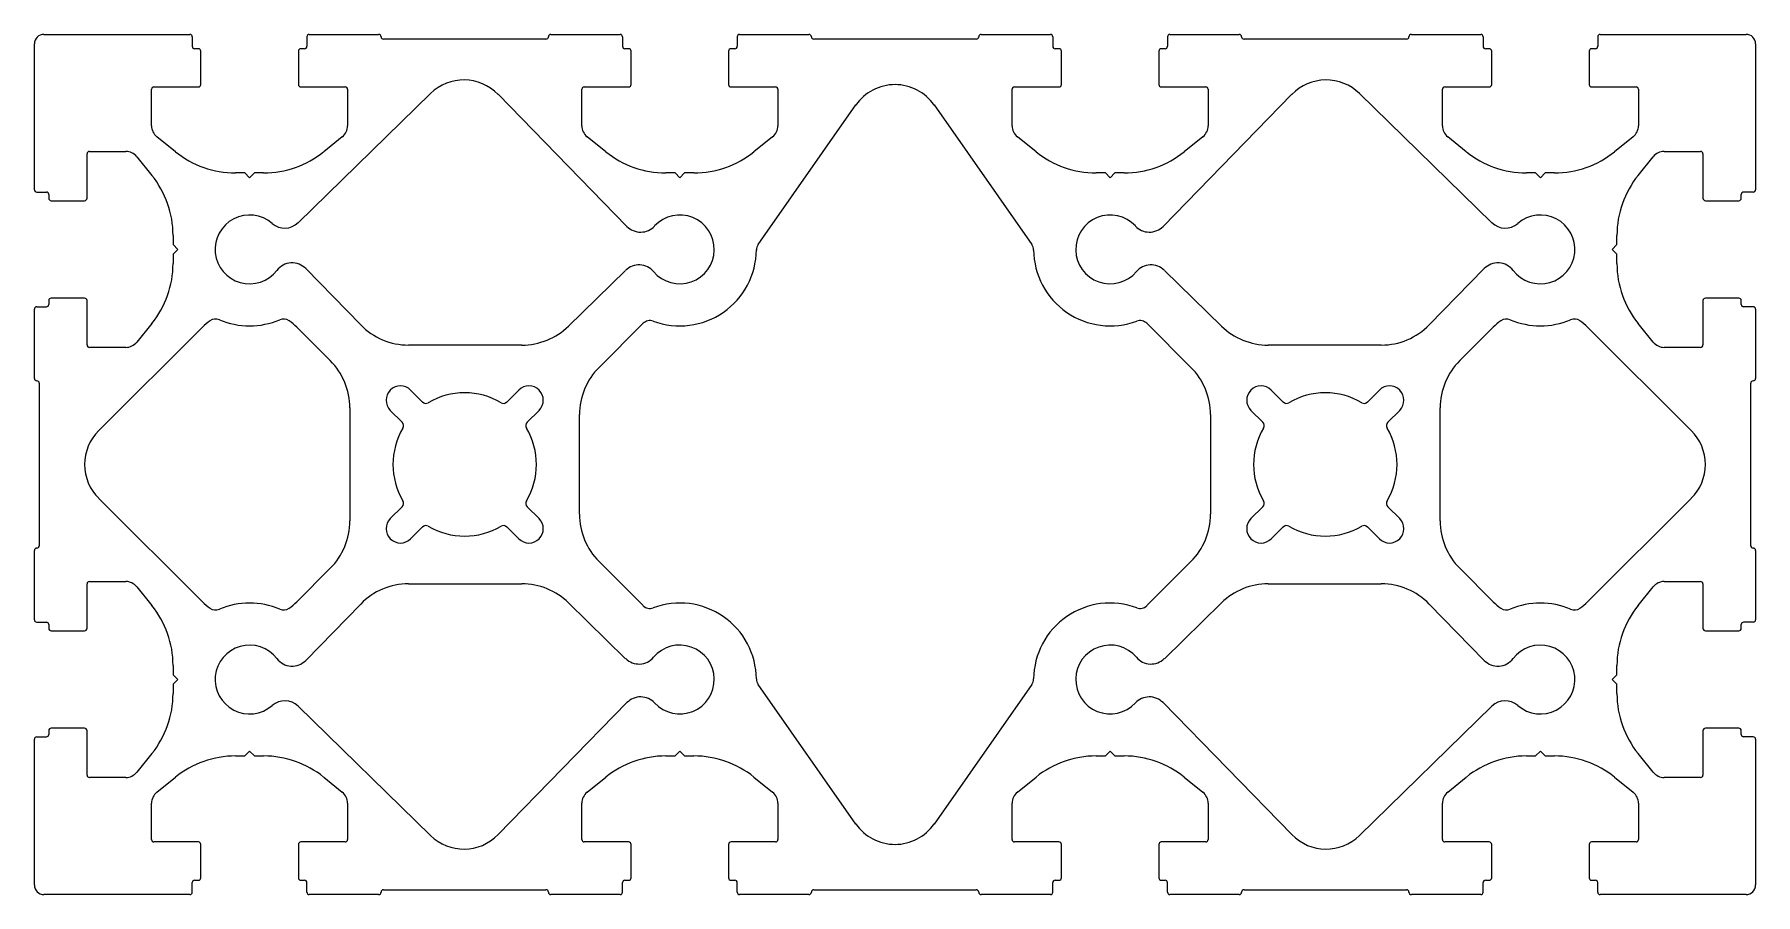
# Model space of a CAD drawing. Extents: x 3094 to 3274, y 1856 to 1946.
import ezdxf

# ---------------------------------------------------------------- set-up
doc = ezdxf.new("R2010")
doc.units = 0
doc.layers.get('0').update_dxf_attribs({"linetype": 'CONTINUOUS'})

msp = doc.modelspace()

# ---------------------------------------------------------------- linework, layer by layer
for p, q in [((3095.09, 1946.14), (3110.34, 1946.14)), ((3110.59, 1945.89), (3110.59, 1944.89)), ((3122.59, 1945.89), (3122.59, 1944.89)), ((3122.84, 1946.14), (3130.09, 1946.14)), ((3148.09, 1946.14), (3155.34, 1946.14)), ((3155.59, 1945.89), (3155.59, 1944.89)), ((3167.59, 1945.89), (3167.59, 1944.89)), ((3167.84, 1946.14), (3175.09, 1946.14)), ((3193.09, 1946.14), (3200.34, 1946.14)), ((3200.59, 1945.89), (3200.59, 1944.89)), ((3212.59, 1945.89), (3212.59, 1944.89)), ((3212.84, 1946.14), (3220.09, 1946.14)), ((3238.09, 1946.14), (3245.34, 1946.14)), ((3245.59, 1945.89), (3245.59, 1944.89)), ((3257.59, 1945.89), (3257.59, 1944.89)), ((3257.84, 1946.14), (3273.09, 1946.14)), ((3094.09, 1929.89), (3094.09, 1945.14)), ((3111.24, 1944.64), (3110.84, 1944.64)), ((3111.49, 1940.89), (3111.49, 1944.39)), ((3121.69, 1944.39), (3121.69, 1940.89)), ((3122.34, 1944.64), (3121.94, 1944.64)), ((3147.59, 1945.64), (3130.59, 1945.64)), ((3156.24, 1944.64), (3155.84, 1944.64)), ((3156.49, 1940.89), (3156.49, 1944.39)), ((3166.69, 1944.39), (3166.69, 1940.89)), ((3167.34, 1944.64), (3166.94, 1944.64)), ((3192.59, 1945.64), (3175.59, 1945.64)), ((3201.24, 1944.64), (3200.84, 1944.64)), ((3201.49, 1940.89), (3201.49, 1944.39)), ((3211.69, 1944.39), (3211.69, 1940.89)), ((3212.34, 1944.64), (3211.94, 1944.64)), ((3237.59, 1945.64), (3220.59, 1945.64)), ((3246.24, 1944.64), (3245.84, 1944.64)), ((3246.49, 1940.89), (3246.49, 1944.39)), ((3256.69, 1944.39), (3256.69, 1940.89)), ((3257.34, 1944.64), (3256.94, 1944.64)), ((3274.09, 1945.14), (3274.09, 1929.89)), ((3106.59, 1940.64), (3111.24, 1940.64)), ((3121.94, 1940.64), (3126.59, 1940.64)), ((3151.59, 1940.64), (3156.24, 1940.64)), ((3166.94, 1940.64), (3171.59, 1940.64)), ((3196.59, 1940.64), (3201.24, 1940.64)), ((3211.94, 1940.64), (3216.59, 1940.64)), ((3241.59, 1940.64), (3246.24, 1940.64)), ((3256.94, 1940.64), (3261.59, 1940.64)), ((3106.34, 1936.58), (3106.34, 1940.39)), ((3121.66, 1926.43), (3135.51, 1939.95)), ((3126.84, 1940.39), (3126.84, 1936.58)), ((3142.58, 1939.87), (3156.06, 1926.05)), ((3151.34, 1936.58), (3151.34, 1940.39)), ((3169.77, 1924.15), (3179.99, 1938.75)), ((3171.84, 1940.39), (3171.84, 1936.58)), ((3188.19, 1938.75), (3198.41, 1924.15)), ((3196.34, 1936.58), (3196.34, 1940.39)), ((3212.12, 1926.05), (3225.6, 1939.87)), ((3216.84, 1940.39), (3216.84, 1936.58)), ((3232.67, 1939.95), (3246.52, 1926.43)), ((3241.34, 1936.58), (3241.34, 1940.39)), ((3261.84, 1940.39), (3261.84, 1936.58)), ((3108.84, 1933.85), (3106.9, 1935.42)), ((3126.28, 1935.42), (3124.34, 1933.85)), ((3153.84, 1933.85), (3151.9, 1935.42)), ((3171.28, 1935.42), (3169.34, 1933.85)), ((3198.84, 1933.85), (3196.9, 1935.42)), ((3216.28, 1935.42), (3214.34, 1933.85)), ((3243.84, 1933.85), (3241.9, 1935.42)), ((3261.28, 1935.42), (3259.34, 1933.85)), ((3099.59, 1928.99), (3099.59, 1933.64)), ((3099.84, 1933.89), (3103.64, 1933.89)), ((3104.81, 1933.33), (3106.38, 1931.38)), ((3261.8, 1931.38), (3263.37, 1933.33)), ((3264.54, 1933.89), (3268.34, 1933.89)), ((3268.59, 1933.64), (3268.59, 1928.99)), ((3116.09, 1931.64), (3115.12, 1931.64)), ((3116.59, 1931.14), (3116.09, 1931.64)), ((3117.09, 1931.64), (3116.59, 1931.14)), ((3118.06, 1931.64), (3117.09, 1931.64)), ((3161.09, 1931.64), (3160.12, 1931.64)), ((3161.59, 1931.14), (3161.09, 1931.64)), ((3162.09, 1931.64), (3161.59, 1931.14)), ((3163.06, 1931.64), (3162.09, 1931.64)), ((3206.09, 1931.64), (3205.12, 1931.64)), ((3206.59, 1931.14), (3206.09, 1931.64)), ((3207.09, 1931.64), (3206.59, 1931.14)), ((3208.06, 1931.64), (3207.09, 1931.64)), ((3251.09, 1931.64), (3250.12, 1931.64)), ((3251.59, 1931.14), (3251.09, 1931.64)), ((3252.09, 1931.64), (3251.59, 1931.14)), ((3253.06, 1931.64), (3252.09, 1931.64)), ((3094.34, 1929.64), (3095.34, 1929.64)), ((3273.84, 1929.64), (3272.84, 1929.64)), ((3095.59, 1929.39), (3095.59, 1928.99)), ((3095.84, 1928.74), (3099.34, 1928.74)), ((3268.84, 1928.74), (3272.34, 1928.74)), ((3272.59, 1928.99), (3272.59, 1929.39)), ((3108.59, 1925.11), (3108.59, 1924.14)), ((3259.59, 1924.14), (3259.59, 1925.11)), ((3108.59, 1924.14), (3109.09, 1923.64)), ((3109.09, 1923.64), (3108.59, 1923.14)), ((3108.59, 1923.14), (3108.59, 1922.16)), ((3259.09, 1923.64), (3259.59, 1924.14)), ((3259.59, 1923.14), (3259.09, 1923.64)), ((3259.59, 1922.16), (3259.59, 1923.14)), ((3128.21, 1915.74), (3122.47, 1921.63)), ((3155.92, 1921.45), (3149.94, 1915.62)), ((3218.24, 1915.62), (3212.26, 1921.45)), ((3245.71, 1921.63), (3239.97, 1915.74)), ((3094.09, 1910.14), (3094.09, 1917.39)), ((3094.34, 1917.64), (3095.34, 1917.64)), ((3095.59, 1918.29), (3095.59, 1917.89)), ((3099.34, 1918.54), (3095.84, 1918.54)), ((3099.59, 1913.64), (3099.59, 1918.29)), ((3268.59, 1918.29), (3268.59, 1913.64)), ((3272.34, 1918.54), (3268.84, 1918.54)), ((3272.59, 1917.89), (3272.59, 1918.29)), ((3273.84, 1917.64), (3272.84, 1917.64)), ((3274.09, 1917.39), (3274.09, 1910.14)), ((3100.81, 1904.68), (3111.66, 1915.49)), ((3106.38, 1915.89), (3104.81, 1913.94)), ((3121.52, 1915.49), (3125.03, 1912)), ((3153.14, 1911.3), (3157.75, 1915.91)), ((3210.43, 1915.91), (3215.04, 1911.3)), ((3243.15, 1912), (3246.66, 1915.49)), ((3256.52, 1915.49), (3267.37, 1904.68)), ((3263.37, 1913.94), (3261.8, 1915.89)), ((3145.06, 1913.63), (3133.22, 1913.63)), ((3234.95, 1913.63), (3223.12, 1913.63)), ((3103.64, 1913.39), (3099.84, 1913.39)), ((3268.34, 1913.39), (3264.54, 1913.39)), ((3094.59, 1909.64), (3094.59, 1892.64)), ((3133.43, 1908.92), (3134.67, 1907.67)), ((3143.51, 1907.67), (3144.75, 1908.92)), ((3223.43, 1908.92), (3224.67, 1907.67)), ((3233.51, 1907.67), (3234.75, 1908.92)), ((3273.59, 1892.64), (3273.59, 1909.64)), ((3127.08, 1907.05), (3127.08, 1895.23)), ((3132.55, 1905.55), (3131.31, 1906.8)), ((3146.87, 1906.8), (3145.63, 1905.55)), ((3151.09, 1895.93), (3151.09, 1906.35)), ((3217.09, 1906.35), (3217.09, 1895.93)), ((3222.55, 1905.55), (3221.31, 1906.8)), ((3236.87, 1906.8), (3235.63, 1905.55)), ((3241.1, 1895.23), (3241.1, 1907.05)), ((3111.66, 1886.78), (3100.81, 1897.59)), ((3267.37, 1897.59), (3256.52, 1886.78)), ((3131.31, 1895.48), (3132.55, 1896.72)), ((3145.63, 1896.72), (3146.87, 1895.48)), ((3221.31, 1895.48), (3222.55, 1896.72)), ((3235.63, 1896.72), (3236.87, 1895.48)), ((3134.67, 1894.6), (3133.43, 1893.36)), ((3144.75, 1893.36), (3143.51, 1894.6)), ((3224.67, 1894.6), (3223.43, 1893.36)), ((3234.75, 1893.36), (3233.51, 1894.6)), ((3094.09, 1884.89), (3094.09, 1892.14)), ((3274.09, 1892.14), (3274.09, 1884.89)), ((3125.03, 1890.28), (3121.52, 1886.78)), ((3157.75, 1886.37), (3153.14, 1890.98)), ((3215.04, 1890.98), (3210.43, 1886.37)), ((3246.66, 1886.78), (3243.15, 1890.28)), ((3099.59, 1883.99), (3099.59, 1888.64)), ((3099.84, 1888.89), (3103.64, 1888.89)), ((3104.81, 1888.33), (3106.38, 1886.38)), ((3133.22, 1888.65), (3145.06, 1888.65)), ((3223.12, 1888.65), (3234.95, 1888.65)), ((3261.8, 1886.38), (3263.37, 1888.33)), ((3264.54, 1888.89), (3268.34, 1888.89)), ((3268.59, 1888.64), (3268.59, 1883.99)), ((3122.47, 1880.64), (3128.21, 1886.53)), ((3149.94, 1886.66), (3155.92, 1880.82)), ((3212.26, 1880.82), (3218.24, 1886.66)), ((3239.97, 1886.53), (3245.71, 1880.64)), ((3094.34, 1884.64), (3095.34, 1884.64)), ((3273.84, 1884.64), (3272.84, 1884.64)), ((3095.59, 1884.39), (3095.59, 1883.99)), ((3095.84, 1883.74), (3099.34, 1883.74)), ((3268.84, 1883.74), (3272.34, 1883.74)), ((3272.59, 1883.99), (3272.59, 1884.39)), ((3108.59, 1880.11), (3108.59, 1879.14)), ((3259.59, 1879.14), (3259.59, 1880.11)), ((3108.59, 1879.14), (3109.09, 1878.64)), ((3109.09, 1878.64), (3108.59, 1878.14)), ((3108.59, 1878.14), (3108.59, 1877.16)), ((3179.99, 1863.52), (3169.77, 1878.12)), ((3198.41, 1878.12), (3188.19, 1863.52)), ((3259.09, 1878.64), (3259.59, 1879.14)), ((3259.59, 1878.14), (3259.09, 1878.64)), ((3259.59, 1877.16), (3259.59, 1878.14)), ((3135.51, 1862.32), (3121.66, 1875.84)), ((3156.06, 1876.22), (3142.58, 1862.41)), ((3225.6, 1862.41), (3212.12, 1876.22)), ((3246.52, 1875.84), (3232.67, 1862.32)), ((3094.09, 1857.14), (3094.09, 1872.39)), ((3094.34, 1872.64), (3095.34, 1872.64)), ((3095.59, 1873.29), (3095.59, 1872.89)), ((3099.34, 1873.54), (3095.84, 1873.54)), ((3099.59, 1868.64), (3099.59, 1873.29)), ((3268.59, 1873.29), (3268.59, 1868.64)), ((3272.34, 1873.54), (3268.84, 1873.54)), ((3272.59, 1872.89), (3272.59, 1873.29)), ((3273.84, 1872.64), (3272.84, 1872.64)), ((3274.09, 1872.39), (3274.09, 1857.14)), ((3106.38, 1870.89), (3104.81, 1868.94)), ((3115.12, 1870.64), (3116.09, 1870.64)), ((3116.09, 1870.64), (3116.59, 1871.14)), ((3116.59, 1871.14), (3117.09, 1870.64)), ((3117.09, 1870.64), (3118.06, 1870.64)), ((3160.12, 1870.64), (3161.09, 1870.64)), ((3161.09, 1870.64), (3161.59, 1871.14)), ((3161.59, 1871.14), (3162.09, 1870.64)), ((3162.09, 1870.64), (3163.06, 1870.64)), ((3205.12, 1870.64), (3206.09, 1870.64)), ((3206.09, 1870.64), (3206.59, 1871.14)), ((3206.59, 1871.14), (3207.09, 1870.64)), ((3207.09, 1870.64), (3208.06, 1870.64)), ((3250.12, 1870.64), (3251.09, 1870.64)), ((3251.09, 1870.64), (3251.59, 1871.14)), ((3251.59, 1871.14), (3252.09, 1870.64)), ((3252.09, 1870.64), (3253.06, 1870.64)), ((3263.37, 1868.94), (3261.8, 1870.89)), ((3106.9, 1866.86), (3108.84, 1868.42)), ((3124.34, 1868.42), (3126.28, 1866.86)), ((3151.9, 1866.86), (3153.84, 1868.42)), ((3169.34, 1868.42), (3171.28, 1866.86)), ((3196.9, 1866.86), (3198.84, 1868.42)), ((3214.34, 1868.42), (3216.28, 1866.86)), ((3241.9, 1866.86), (3243.84, 1868.42)), ((3259.34, 1868.42), (3261.28, 1866.86)), ((3103.64, 1868.39), (3099.84, 1868.39)), ((3268.34, 1868.39), (3264.54, 1868.39)), ((3106.34, 1861.89), (3106.34, 1865.69)), ((3126.84, 1865.69), (3126.84, 1861.89)), ((3151.34, 1861.89), (3151.34, 1865.69)), ((3171.84, 1865.69), (3171.84, 1861.89)), ((3196.34, 1861.89), (3196.34, 1865.69)), ((3216.84, 1865.69), (3216.84, 1861.89)), ((3241.34, 1861.89), (3241.34, 1865.69)), ((3261.84, 1865.69), (3261.84, 1861.89)), ((3111.24, 1861.64), (3106.59, 1861.64)), ((3111.49, 1857.89), (3111.49, 1861.39)), ((3121.69, 1861.39), (3121.69, 1857.89)), ((3126.59, 1861.64), (3121.94, 1861.64)), ((3156.24, 1861.64), (3151.59, 1861.64)), ((3156.49, 1857.89), (3156.49, 1861.39)), ((3166.69, 1861.39), (3166.69, 1857.89)), ((3171.59, 1861.64), (3166.94, 1861.64)), ((3201.24, 1861.64), (3196.59, 1861.64)), ((3201.49, 1857.89), (3201.49, 1861.39)), ((3211.69, 1861.39), (3211.69, 1857.89)), ((3216.59, 1861.64), (3211.94, 1861.64)), ((3246.24, 1861.64), (3241.59, 1861.64)), ((3246.49, 1857.89), (3246.49, 1861.39)), ((3256.69, 1861.39), (3256.69, 1857.89)), ((3261.59, 1861.64), (3256.94, 1861.64)), ((3110.84, 1857.64), (3111.24, 1857.64)), ((3121.94, 1857.64), (3122.34, 1857.64)), ((3155.84, 1857.64), (3156.24, 1857.64)), ((3166.94, 1857.64), (3167.34, 1857.64)), ((3200.84, 1857.64), (3201.24, 1857.64)), ((3211.94, 1857.64), (3212.34, 1857.64)), ((3245.84, 1857.64), (3246.24, 1857.64)), ((3256.94, 1857.64), (3257.34, 1857.64)), ((3110.34, 1856.14), (3095.09, 1856.14)), ((3110.59, 1856.39), (3110.59, 1857.39)), ((3122.59, 1856.39), (3122.59, 1857.39)), ((3130.09, 1856.14), (3122.84, 1856.14)), ((3130.59, 1856.64), (3147.59, 1856.64)), ((3155.34, 1856.14), (3148.09, 1856.14)), ((3155.59, 1856.39), (3155.59, 1857.39)), ((3167.59, 1856.39), (3167.59, 1857.39)), ((3175.09, 1856.14), (3167.84, 1856.14)), ((3175.59, 1856.64), (3192.59, 1856.64)), ((3200.34, 1856.14), (3193.09, 1856.14)), ((3200.59, 1856.39), (3200.59, 1857.39)), ((3212.59, 1856.39), (3212.59, 1857.39)), ((3220.09, 1856.14), (3212.84, 1856.14)), ((3220.59, 1856.64), (3237.59, 1856.64)), ((3245.34, 1856.14), (3238.09, 1856.14)), ((3245.59, 1856.39), (3245.59, 1857.39)), ((3257.59, 1856.39), (3257.59, 1857.39)), ((3273.09, 1856.14), (3257.84, 1856.14))]:
    msp.add_line(p, q)
for centre, radius, start, end in [((3095.09, 1945.14), 1, 90, 180), ((3110.34, 1945.89), 0.25, 0, 90), ((3122.84, 1945.89), 0.25, 90, 180), ((3130.09, 1945.89), 0.25, 0, 90), ((3130.59, 1945.89), 0.25, 180, 270), ((3147.59, 1945.89), 0.25, 270, 360), ((3148.09, 1945.89), 0.25, 90, 180), ((3155.34, 1945.89), 0.25, 0, 90), ((3167.84, 1945.89), 0.25, 90, 180), ((3175.09, 1945.89), 0.25, 0, 90), ((3175.59, 1945.89), 0.25, 180, 270), ((3192.59, 1945.89), 0.25, 270, 360), ((3193.09, 1945.89), 0.25, 90, 180), ((3200.34, 1945.89), 0.25, 0, 90), ((3212.84, 1945.89), 0.25, 90, 180), ((3220.09, 1945.89), 0.25, 0, 90), ((3220.59, 1945.89), 0.25, 180, 270), ((3237.59, 1945.89), 0.25, 270, 360), ((3238.09, 1945.89), 0.25, 90, 180), ((3245.34, 1945.89), 0.25, 0, 90), ((3257.84, 1945.89), 0.25, 90, 180), ((3273.09, 1945.14), 1, 0, 90), ((3110.84, 1944.89), 0.25, 180, 270), ((3111.24, 1944.39), 0.25, 0, 90), ((3121.94, 1944.39), 0.25, 90, 180), ((3122.34, 1944.89), 0.25, 270, 360), ((3155.84, 1944.89), 0.25, 180, 270), ((3156.24, 1944.39), 0.25, 0, 90), ((3166.94, 1944.39), 0.25, 90, 180), ((3167.34, 1944.89), 0.25, 270, 360), ((3200.84, 1944.89), 0.25, 180, 270), ((3201.24, 1944.39), 0.25, 0, 90), ((3211.94, 1944.39), 0.25, 90, 180), ((3212.34, 1944.89), 0.25, 270, 360), ((3245.84, 1944.89), 0.25, 180, 270), ((3246.24, 1944.39), 0.25, 0, 90), ((3256.94, 1944.39), 0.25, 90, 180), ((3257.34, 1944.89), 0.25, 270, 360), ((3106.59, 1940.39), 0.25, 90, 180), ((3111.24, 1940.89), 0.25, 270, 360), ((3121.94, 1940.89), 0.25, 180, 270), ((3126.59, 1940.39), 0.25, 0, 90), ((3139, 1936.37), 5, 44.296, 134.296), ((3151.59, 1940.39), 0.25, 90, 180), ((3156.24, 1940.89), 0.25, 270, 360), ((3166.94, 1940.89), 0.25, 180, 270), ((3171.59, 1940.39), 0.25, 0, 90), ((3184.09, 1935.88), 5, 35.003, 144.997), ((3196.59, 1940.39), 0.25, 90, 180), ((3201.24, 1940.89), 0.25, 270, 360), ((3211.94, 1940.89), 0.25, 180, 270), ((3216.59, 1940.39), 0.25, 0, 90), ((3229.18, 1936.37), 5, 45.704, 135.704), ((3241.59, 1940.39), 0.25, 90, 180), ((3246.24, 1940.89), 0.25, 270, 360), ((3256.94, 1940.89), 0.25, 180, 270), ((3261.59, 1940.39), 0.25, 0, 90), ((3107.84, 1936.58), 1.5, 180, 231.1418), ((3125.34, 1936.58), 1.5, 308.8582, 0), ((3152.84, 1936.58), 1.5, 180, 231.1418), ((3170.34, 1936.58), 1.5, 308.8582, 0), ((3197.84, 1936.58), 1.5, 180, 231.1418), ((3215.34, 1936.58), 1.5, 308.8582, 0), ((3242.84, 1936.58), 1.5, 180, 231.1418), ((3260.34, 1936.58), 1.5, 308.8582, 0), ((3099.84, 1933.64), 0.25, 90, 180), ((3103.64, 1932.39), 1.5, 38.8582, 90), ((3115.12, 1941.64), 10, 231.1418, 270), ((3118.06, 1941.64), 10, 270, 308.8582), ((3160.12, 1941.64), 10, 231.1418, 270), ((3163.06, 1941.64), 10, 270, 308.8582), ((3205.12, 1941.64), 10, 231.1418, 270), ((3208.06, 1941.64), 10, 270, 308.8582), ((3250.12, 1941.64), 10, 231.1418, 270), ((3253.06, 1941.64), 10, 270, 308.8582), ((3264.54, 1932.39), 1.5, 90, 141.1418), ((3268.34, 1933.64), 0.25, 0, 90), ((3094.34, 1929.89), 0.25, 180, 270), ((3095.34, 1929.39), 0.25, 0, 90), ((3098.59, 1925.11), 10, 0, 38.8582), ((3269.59, 1925.11), 10, 141.1418, 180), ((3272.84, 1929.39), 0.25, 90, 180), ((3273.84, 1929.89), 0.25, 270, 360), ((3095.84, 1928.99), 0.25, 180, 270), ((3099.34, 1928.99), 0.25, 270, 360), ((3268.84, 1928.99), 0.25, 180, 270), ((3272.34, 1928.99), 0.25, 270, 360), ((3116.59, 1923.64), 3.6, 49.0507, 322.5535), ((3120.26, 1927.87), 2, 229.0507, 314.296), ((3157.49, 1927.45), 2, 224.296, 317.0694), ((3161.59, 1923.64), 3.6, 220.2763, 137.0694), ((3206.59, 1923.64), 3.6, 42.9306, 319.7237), ((3210.69, 1927.45), 2, 222.9306, 315.704), ((3247.92, 1927.87), 2, 225.704, 310.9493), ((3251.59, 1923.64), 3.6, 217.4465, 130.9493), ((3161.59, 1923.64), 8, 249.6288, 359.6101), ((3170.59, 1923.57), 1, 144.997, 179.6101), ((3197.59, 1923.57), 1, 0.3899, 35.003), ((3206.59, 1923.64), 8, 180.3899, 290.3712), ((3098.59, 1922.16), 10, 321.1418, 0), ((3121.04, 1920.23), 2, 44.296, 142.5535), ((3157.32, 1920.02), 2, 40.2763, 134.296), ((3210.86, 1920.02), 2, 45.704, 139.7237), ((3247.14, 1920.23), 2, 37.4465, 135.704), ((3269.59, 1922.16), 10, 180, 218.8582), ((3094.34, 1917.39), 0.25, 90, 180), ((3095.34, 1917.89), 0.25, 270, 360), ((3095.84, 1918.29), 0.25, 90, 180), ((3099.34, 1918.29), 0.25, 0, 90), ((3268.84, 1918.29), 0.25, 90, 180), ((3272.34, 1918.29), 0.25, 0, 90), ((3272.84, 1917.89), 0.25, 180, 270), ((3273.84, 1917.39), 0.25, 0, 90), ((3116.59, 1910.54), 6.99, 126.297, 134.9036), ((3113.04, 1915.36), 1, 66.8017, 126.297), ((3116.59, 1923.64), 8, 246.8017, 293.1983), ((3120.14, 1915.36), 1, 53.703, 113.1983), ((3116.59, 1910.54), 6.99, 45.0964, 53.703), ((3133.22, 1920.63), 7, 224.296, 270), ((3145.06, 1920.63), 7, 270, 314.296), ((3158.46, 1915.2), 1, 69.6288, 135), ((3209.72, 1915.2), 1, 45, 110.3712), ((3223.12, 1920.63), 7, 225.704, 270), ((3234.95, 1920.63), 7, 270, 315.704), ((3251.59, 1910.54), 6.99, 126.297, 134.9036), ((3248.04, 1915.36), 1, 66.8017, 126.297), ((3251.59, 1923.64), 8, 246.8017, 293.1983), ((3255.14, 1915.36), 1, 53.703, 113.1983), ((3251.59, 1910.54), 6.99, 45.0964, 53.703), ((3099.84, 1913.64), 0.25, 180, 270), ((3103.64, 1914.89), 1.5, 270, 321.1418), ((3264.54, 1914.89), 1.5, 218.8582, 270), ((3268.34, 1913.64), 0.25, 270, 360), ((3120.09, 1907.05), 6.99, 0, 45.0964), ((3248.09, 1907.05), 6.99, 134.9036, 180), ((3094.34, 1910.14), 0.25, 180, 270), ((3094.34, 1909.64), 0.25, 0, 90), ((3158.09, 1906.35), 7, 135, 180), ((3210.09, 1906.35), 7, 0, 45), ((3273.84, 1909.64), 0.25, 90, 180), ((3273.84, 1910.14), 0.25, 270, 360), ((3132.37, 1907.86), 1.5, 45, 225), ((3139.09, 1901.14), 7.5, 59.4775, 120.5225), ((3145.81, 1907.86), 1.5, 315, 135), ((3222.37, 1907.86), 1.5, 45, 225), ((3229.09, 1901.14), 7.5, 59.4775, 120.5225), ((3235.81, 1907.86), 1.5, 315, 135), ((3135.03, 1908.03), 0.5, 225, 300.5225), ((3143.15, 1908.03), 0.5, 239.4775, 315), ((3225.03, 1908.03), 0.5, 225, 300.5225), ((3233.15, 1908.03), 0.5, 239.4775, 315), ((3104.34, 1901.14), 5, 134.9036, 225.0964), ((3139.09, 1901.14), 7.5, 149.4775, 210.5225), ((3132.2, 1905.2), 0.5, 329.4775, 45), ((3145.98, 1905.2), 0.5, 135, 210.5225), ((3139.09, 1901.14), 7.5, 329.4775, 30.5225), ((3229.09, 1901.14), 7.5, 149.4775, 210.5225), ((3222.2, 1905.2), 0.5, 329.4775, 45), ((3235.98, 1905.2), 0.5, 135, 210.5225), ((3229.09, 1901.14), 7.5, 329.4775, 30.5225), ((3263.84, 1901.14), 5, 314.9036, 45.0964), ((3132.2, 1897.07), 0.5, 315, 30.5225), ((3145.98, 1897.07), 0.5, 149.4775, 225), ((3222.2, 1897.07), 0.5, 315, 30.5225), ((3235.98, 1897.07), 0.5, 149.4775, 225), ((3132.37, 1894.42), 1.5, 135, 315), ((3145.81, 1894.42), 1.5, 225, 45), ((3158.09, 1895.93), 7, 180, 225), ((3210.09, 1895.93), 7, 315, 0), ((3222.37, 1894.42), 1.5, 135, 315), ((3235.81, 1894.42), 1.5, 225, 45), ((3120.09, 1895.23), 6.99, 314.9036, 0), ((3135.03, 1894.24), 0.5, 59.4775, 135), ((3139.09, 1901.14), 7.5, 239.4775, 300.5225), ((3143.15, 1894.24), 0.5, 45, 120.5225), ((3225.03, 1894.24), 0.5, 59.4775, 135), ((3229.09, 1901.14), 7.5, 239.4775, 300.5225), ((3233.15, 1894.24), 0.5, 45, 120.5225), ((3248.09, 1895.23), 6.99, 180, 225.0964), ((3094.34, 1892.14), 0.25, 90, 180), ((3094.34, 1892.64), 0.25, 270, 360), ((3273.84, 1892.64), 0.25, 180, 270), ((3273.84, 1892.14), 0.25, 0, 90), ((3099.84, 1888.64), 0.25, 90, 180), ((3103.64, 1887.39), 1.5, 38.8582, 90), ((3133.22, 1881.65), 7, 90, 135.704), ((3145.06, 1881.65), 7, 45.704, 90), ((3223.12, 1881.65), 7, 90, 134.296), ((3234.95, 1881.65), 7, 44.296, 90), ((3264.54, 1887.39), 1.5, 90, 141.1418), ((3268.34, 1888.64), 0.25, 0, 90), ((3116.59, 1891.73), 6.99, 225.0964, 233.703), ((3116.59, 1878.64), 8, 66.8017, 113.1983), ((3116.59, 1891.73), 6.99, 306.297, 314.9036), ((3161.59, 1878.64), 8, 0.3899, 110.3712), ((3206.59, 1878.64), 8, 69.6288, 179.6101), ((3251.59, 1891.73), 6.99, 225.0964, 233.703), ((3251.59, 1878.64), 8, 66.8017, 113.1983), ((3251.59, 1891.73), 6.99, 306.297, 314.9036), ((3094.34, 1884.89), 0.25, 180, 270), ((3095.34, 1884.39), 0.25, 0, 90), ((3098.59, 1880.11), 10, 0, 38.8582), ((3113.04, 1886.91), 1, 233.703, 293.1983), ((3120.14, 1886.91), 1, 246.8017, 306.297), ((3158.46, 1887.07), 1, 225, 290.3712), ((3209.72, 1887.07), 1, 249.6288, 315), ((3248.04, 1886.91), 1, 233.703, 293.1983), ((3255.14, 1886.91), 1, 246.8017, 306.297), ((3269.59, 1880.11), 10, 141.1418, 180), ((3272.84, 1884.39), 0.25, 90, 180), ((3273.84, 1884.89), 0.25, 270, 360), ((3095.84, 1883.99), 0.25, 180, 270), ((3099.34, 1883.99), 0.25, 270, 360), ((3268.84, 1883.99), 0.25, 180, 270), ((3272.34, 1883.99), 0.25, 270, 360), ((3116.59, 1878.64), 3.6, 37.4465, 310.9493), ((3161.59, 1878.64), 3.6, 222.9306, 139.7237), ((3206.59, 1878.64), 3.6, 40.2763, 317.0694), ((3251.59, 1878.64), 3.6, 229.0507, 142.5535), ((3121.04, 1882.04), 2, 217.4465, 315.704), ((3157.32, 1882.26), 2, 225.704, 319.7237), ((3210.86, 1882.26), 2, 220.2763, 314.296), ((3247.14, 1882.04), 2, 224.296, 322.5535), ((3170.59, 1878.7), 1, 180.3899, 215.003), ((3197.59, 1878.7), 1, 324.997, 359.6101), ((3098.59, 1877.16), 10, 321.1418, 0), ((3120.26, 1874.41), 2, 45.704, 130.9493), ((3157.49, 1874.82), 2, 42.9306, 135.704), ((3210.69, 1874.82), 2, 44.296, 137.0694), ((3247.92, 1874.41), 2, 49.0507, 134.296), ((3269.59, 1877.16), 10, 180, 218.8582), ((3094.34, 1872.39), 0.25, 90, 180), ((3095.34, 1872.89), 0.25, 270, 360), ((3095.84, 1873.29), 0.25, 90, 180), ((3099.34, 1873.29), 0.25, 0, 90), ((3268.84, 1873.29), 0.25, 90, 180), ((3272.34, 1873.29), 0.25, 0, 90), ((3272.84, 1872.89), 0.25, 180, 270), ((3273.84, 1872.39), 0.25, 0, 90), ((3115.12, 1860.64), 10, 90, 128.8582), ((3118.06, 1860.64), 10, 51.1418, 90), ((3160.12, 1860.64), 10, 90, 128.8582), ((3163.06, 1860.64), 10, 51.1418, 90), ((3205.12, 1860.64), 10, 90, 128.8582), ((3208.06, 1860.64), 10, 51.1418, 90), ((3250.12, 1860.64), 10, 90, 128.8582), ((3253.06, 1860.64), 10, 51.1418, 90), ((3099.84, 1868.64), 0.25, 180, 270), ((3103.64, 1869.89), 1.5, 270, 321.1418), ((3264.54, 1869.89), 1.5, 218.8582, 270), ((3268.34, 1868.64), 0.25, 270, 360), ((3107.84, 1865.69), 1.5, 128.8582, 180), ((3125.34, 1865.69), 1.5, 0, 51.1418), ((3152.84, 1865.69), 1.5, 128.8582, 180), ((3170.34, 1865.69), 1.5, 0, 51.1418), ((3197.84, 1865.69), 1.5, 128.8582, 180), ((3215.34, 1865.69), 1.5, 0, 51.1418), ((3242.84, 1865.69), 1.5, 128.8582, 180), ((3260.34, 1865.69), 1.5, 0, 51.1418), ((3184.09, 1866.39), 5, 215.003, 324.997), ((3106.59, 1861.89), 0.25, 180, 270), ((3111.24, 1861.39), 0.25, 0, 90), ((3121.94, 1861.39), 0.25, 90, 180), ((3126.59, 1861.89), 0.25, 270, 360), ((3139, 1865.9), 5, 225.704, 315.704), ((3151.59, 1861.89), 0.25, 180, 270), ((3156.24, 1861.39), 0.25, 0, 90), ((3166.94, 1861.39), 0.25, 90, 180), ((3171.59, 1861.89), 0.25, 270, 360), ((3196.59, 1861.89), 0.25, 180, 270), ((3201.24, 1861.39), 0.25, 0, 90), ((3211.94, 1861.39), 0.25, 90, 180), ((3216.59, 1861.89), 0.25, 270, 360), ((3229.18, 1865.9), 5, 224.296, 314.296), ((3241.59, 1861.89), 0.25, 180, 270), ((3246.24, 1861.39), 0.25, 0, 90), ((3256.94, 1861.39), 0.25, 90, 180), ((3261.59, 1861.89), 0.25, 270, 360), ((3110.84, 1857.39), 0.25, 90, 180), ((3111.24, 1857.89), 0.25, 270, 360), ((3121.94, 1857.89), 0.25, 180, 270), ((3122.34, 1857.39), 0.25, 0, 90), ((3155.84, 1857.39), 0.25, 90, 180), ((3156.24, 1857.89), 0.25, 270, 360), ((3166.94, 1857.89), 0.25, 180, 270), ((3167.34, 1857.39), 0.25, 0, 90), ((3200.84, 1857.39), 0.25, 90, 180), ((3201.24, 1857.89), 0.25, 270, 360), ((3211.94, 1857.89), 0.25, 180, 270), ((3212.34, 1857.39), 0.25, 0, 90), ((3245.84, 1857.39), 0.25, 90, 180), ((3246.24, 1857.89), 0.25, 270, 360), ((3256.94, 1857.89), 0.25, 180, 270), ((3257.34, 1857.39), 0.25, 0, 90), ((3095.09, 1857.14), 1, 180, 270), ((3110.34, 1856.39), 0.25, 270, 360), ((3122.84, 1856.39), 0.25, 180, 270), ((3130.09, 1856.39), 0.25, 270, 360), ((3130.59, 1856.39), 0.25, 90, 180), ((3147.59, 1856.39), 0.25, 0, 90), ((3148.09, 1856.39), 0.25, 180, 270), ((3155.34, 1856.39), 0.25, 270, 360), ((3167.84, 1856.39), 0.25, 180, 270), ((3175.09, 1856.39), 0.25, 270, 360), ((3175.59, 1856.39), 0.25, 90, 180), ((3192.59, 1856.39), 0.25, 0, 90), ((3193.09, 1856.39), 0.25, 180, 270), ((3200.34, 1856.39), 0.25, 270, 360), ((3212.84, 1856.39), 0.25, 180, 270), ((3220.09, 1856.39), 0.25, 270, 360), ((3220.59, 1856.39), 0.25, 90, 180), ((3237.59, 1856.39), 0.25, 0, 90), ((3238.09, 1856.39), 0.25, 180, 270), ((3245.34, 1856.39), 0.25, 270, 360), ((3257.84, 1856.39), 0.25, 180, 270), ((3273.09, 1857.14), 1, 270, 0)]:
    msp.add_arc(centre, radius, start, end)

doc.saveas('drawing.dxf')
